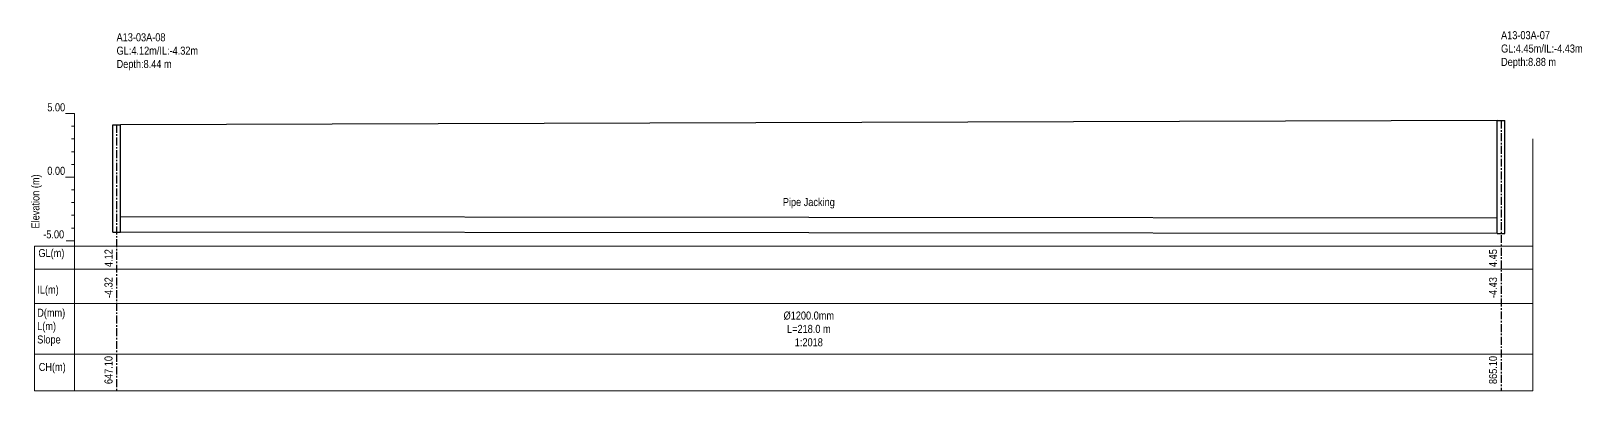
# Model space of a CAD drawing. Header units: metres. Extents: x -765 to 8757, y -99 to 211.
# Drawn here: x 1597.4 to 1841.6, y -33.6 to 23 of the extents above; entities that cross this region are included whole.
import ezdxf

# ---------------------------------------------------------------- set-up
doc = ezdxf.new("R2010")
doc.units = ezdxf.units.M
doc.header["$MEASUREMENT"] = 0
doc.linetypes.add('CENTER', pattern=[2, 1.25, -0.25, 0.25, -0.25])
doc.layers.add('PDF_PDF2_Geometry', color=253, linetype='Continuous', lineweight=9, true_color=0xababab)
doc.layers.add('PDF_Text', color=7, linetype='Continuous')
doc.layers.add('SM_PP_GRIDTEXT', color=7, linetype='Continuous', lineweight=5)
doc.styles.add('ALL', font='swissc.ttf')

# ---------------------------------------------------------------- blocks, each defined once
blk = doc.blocks.new('template')
at = {"layer": 'PDF_PDF2_Geometry'}
blk.add_line((0, 24.61), (0, 43.61), dxfattribs=at)
at = {"layer": 'SM_PP_GRIDTEXT'}
for p, q in [((0, 43.61), (-1.39, 43.61)), ((0, 41.61), (-0.46, 41.61)), ((0, 0), (0, 43.61)), ((0, 39.61), (-0.46, 39.61)), ((0, 37.61), (-0.46, 37.61)), ((0, 35.61), (-0.46, 35.61)), ((0, 33.61), (-1.37, 33.61)), ((0, 31.61), (-0.46, 31.61)), ((0, 29.61), (-0.46, 29.61)), ((0, 27.61), (-0.46, 27.61)), ((0, 25.61), (-0.46, 25.61)), ((-6.28, 22.76), (-6.28, 0)), ((0, 22.76), (-6.28, 22.76)), ((0, 23.61), (-1.3, 23.61)), ((-6.28, 19.12), (0, 19.12)), ((0, 13.73), (-6.28, 13.73)), ((-6.28, 0), (0, 0))]:
    blk.add_line(p, q, dxfattribs=at)
blk.add_lwpolyline([(-6.28, 5.78), (0, 5.78)], dxfattribs=at)
at = {"layer": 'PDF_Text', "char_height": 1.26, "attachment_point": 7, "style": 'ALL'}
for s, insert in [('5.00', (-4.26, 43.95)), ('0.00', (-4.26, 33.96)), ('-5.00', (-4.9, 23.97)), ('GL(m)', (-5.66, 20.67)), ('IL(m)', (-5.83, 14.91)), ('CH(m)', (-5.61, 2.76))]:
    blk.add_mtext(s, dxfattribs=dict(at, insert=insert))
at = {"layer": 'PDF_Text', "insert": (-5.12, 25.54), "char_height": 1.26, "attachment_point": 7, "rotation": 90, "style": 'ALL'}
blk.add_mtext('Elevation (m)', dxfattribs=at)
at = {"layer": 'PDF_Text', "insert": (-5.85, 7.08), "char_height": 1.26, "width": 12.5671, "attachment_point": 7, "style": 'ALL'}
blk.add_mtext('D(mm)\\P\\pxt2;L(m)\\P\\ptz;Slope', dxfattribs=at)

msp = doc.modelspace()

# ---------------------------------------------------------------- linework, layer by layer
for p, q in [((1828.3, -6.46), (1611.5, -6.24)), ((1828.3, -8.86), (1611.5, -8.64))]:
    msp.add_line(p, q)
at = {"layer": 'GROUND_ELEVATION', "color": 3}
msp.add_line((1828.3, 8.9), (1611.5, 8.24), dxfattribs=at)
at = {"layer": 'lines', "color": 8, "linetype": 'CENTER'}
for p, q in [((1610.9, 8.24), (1610.9, -33.61)), ((1828.9, 8.9), (1828.9, -33.61))]:
    msp.add_line(p, q, dxfattribs=at)
at = {"layer": 'Profile Manhole'}
for p, q in [((1610.3, -8.64), (1610.3, 8.24)), ((1610.3, 8.24), (1611.5, 8.24)), ((1611.5, -8.64), (1611.5, 8.24)), ((1828.3, -8.86), (1828.3, 8.9)), ((1828.3, 8.9), (1829.5, 8.9)), ((1829.5, -8.86), (1829.5, 8.9)), ((1610.3, -8.64), (1611.5, -8.64)), ((1828.3, -8.86), (1829.5, -8.86))]:
    msp.add_line(p, q, dxfattribs=at)
at = {"layer": 'SM_PP_GRIDTEXT'}
for p, q in [((1833.9, -33.6108), (1833.9, 6)), ((1604.2543, -10.8458), (1833.9, -10.8458)), ((1604.2543, -14.4882), (1833.9, -14.4882)), ((1604.2543, -19.878), (1833.9, -19.878)), ((1604.2543, -27.8324), (1833.9, -27.8324)), ((1604.2543, -33.6108), (1833.9, -33.6108))]:
    msp.add_line(p, q, dxfattribs=at)

# ---------------------------------------------------------------- block references
msp.add_blockref('template', (1604.2543, -33.6108))

# ---------------------------------------------------------------- texts
at = {"layer": 'ANNOTATION', "color": 7, "char_height": 1.26, "style": 'ALL'}
for s, insert, attachment_point in [('A13-03A-08\\PGL:4.12m/IL:-4.32m\\PDepth:8.44 m', (1610.9, 22.62), 1), ('A13-03A-07\\PGL:4.45m/IL:-4.43m\\PDepth:8.88 m', (1828.9, 22.95), 1), ('Pipe Jacking', (1719.9, -3.285), 2), ('Ø1200.0mm\\PL=218.0 m\\P1:2018', (1719.9, -21.13), 2)]:
    msp.add_mtext(s, dxfattribs=dict(at, insert=insert, attachment_point=attachment_point))
at = {"layer": 'PDF_text', "color": 7, "style": 'ALL'}
for s, p in [('4.12', (1610.26, -14.13)), ('4.45', (1828.26, -14.13)), ('-4.32', (1610.26, -19.01)), ('-4.43', (1828.26, -19.01)), ('647.10', (1610.26, -32.53)), ('865.10', (1828.26, -32.53))]:
    msp.add_text(s, height=1.26, rotation=90, dxfattribs=at).set_placement(p)

doc.saveas('drawing.dxf')
